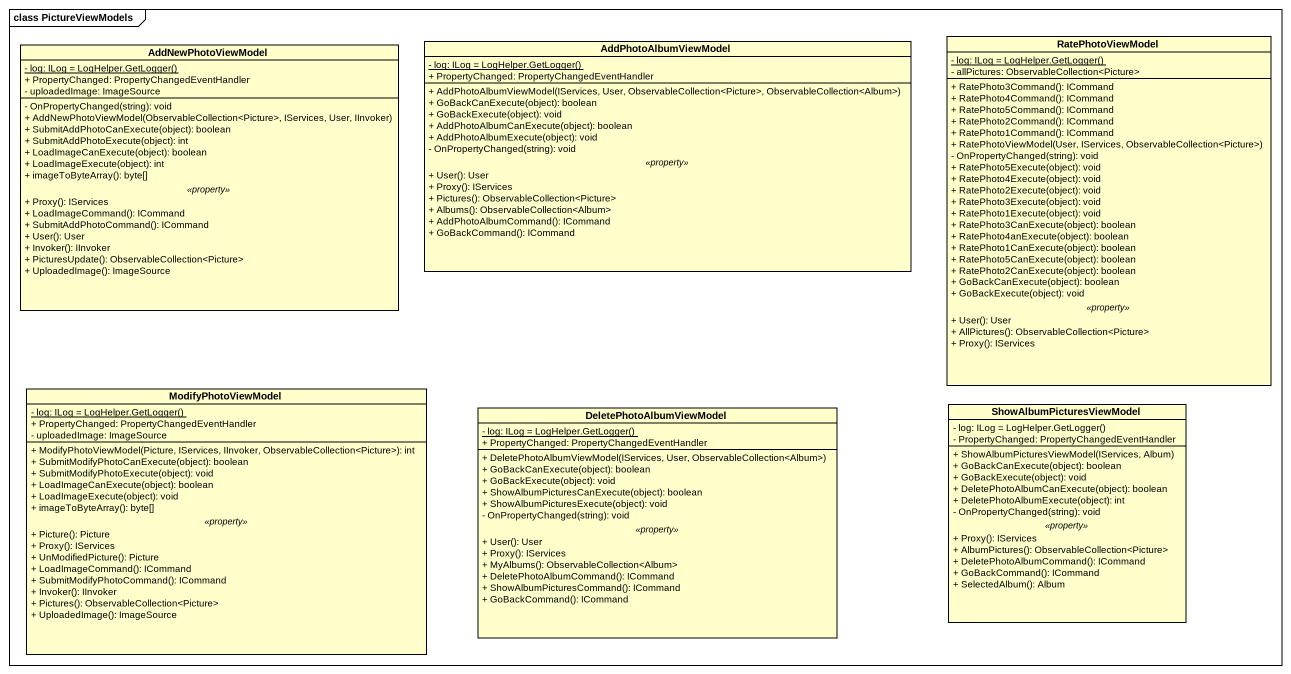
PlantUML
@startuml
mainframe class PictureViewModels
hide circle
hide empty members
skinparam classAttributeIconSize 0
class AddNewPhotoViewModel {
  {static} {field} - log: ILog = LogHelper.GetLogger()
  + PropertyChanged: PropertyChangedEventHandler
  - uploadedImage: ImageSource
  --
  - OnPropertyChanged(string): void
  + AddNewPhotoViewModel(ObservableCollection<Picture>, IServices, User, IInvoker)
  + SubmitAddPhotoCanExecute(object): boolean
  + SubmitAddPhotoExecute(object): int
  + LoadImageCanExecute(object): boolean
  + LoadImageExecute(object): int
  + imageToByteArray(): byte[]
  .. <<property>> ..
  + Proxy(): IServices
  + LoadImageCommand(): ICommand
  + SubmitAddPhotoCommand(): ICommand
  + User(): User
  + Invoker(): IInvoker
  + PicturesUpdate(): ObservableCollection<Picture>
  + UploadedImage(): ImageSource
}
class AddPhotoAlbumViewModel {
  {static} {field} - log: ILog = LogHelper.GetLogger()
  + PropertyChanged: PropertyChangedEventHandler
  --
  + AddPhotoAlbumViewModel(IServices, User, ObservableCollection<Picture>, ObservableCollection<Album>)
  + GoBackCanExecute(object): boolean
  + GoBackExecute(object): void
  + AddPhotoAlbumCanExecute(object): boolean
  + AddPhotoAlbumExecute(object): void
  - OnPropertyChanged(string): void
  .. <<property>> ..
  + User(): User
  + Proxy(): IServices
  + Pictures(): ObservableCollection<Picture>
  + Albums(): ObservableCollection<Album>
  + AddPhotoAlbumCommand(): ICommand
  + GoBackCommand(): ICommand
}
class RatePhotoViewModel {
  {static} {field} - log: ILog = LogHelper.GetLogger()
  - allPictures: ObservableCollection<Picture>
  --
  + RatePhoto3Command(): ICommand
  + RatePhoto4Command(): ICommand
  + RatePhoto5Command(): ICommand
  + RatePhoto2Command(): ICommand
  + RatePhoto1Command(): ICommand
  + RatePhotoViewModel(User, IServices, ObservableCollection<Picture>)
  - OnPropertyChanged(string): void
  + RatePhoto5Execute(object): void
  + RatePhoto4Execute(object): void
  + RatePhoto2Execute(object): void
  + RatePhoto3Execute(object): void
  + RatePhoto1Execute(object): void
  + RatePhoto3CanExecute(object): boolean
  + RatePhoto4anExecute(object): boolean
  + RatePhoto1CanExecute(object): boolean
  + RatePhoto5CanExecute(object): boolean
  + RatePhoto2CanExecute(object): boolean
  + GoBackCanExecute(object): boolean
  + GoBackExecute(object): void
  .. <<property>> ..
  + User(): User
  + AllPictures(): ObservableCollection<Picture>
  + Proxy(): IServices
}
class ModifyPhotoViewModel {
  {static} {field} - log: ILog = LogHelper.GetLogger()
  + PropertyChanged: PropertyChangedEventHandler
  - uploadedImage: ImageSource
  --
  + ModifyPhotoViewModel(Picture, IServices, IInvoker, ObservableCollection<Picture>): int
  + SubmitModifyPhotoCanExecute(object): boolean
  + SubmitModifyPhotoExecute(object): void
  + LoadImageCanExecute(object): boolean
  + LoadImageExecute(object): void
  + imageToByteArray(): byte[]
  .. <<property>> ..
  + Picture(): Picture
  + Proxy(): IServices
  + UnModifiedPicture(): Picture
  + LoadImageCommand(): ICommand
  + SubmitModifyPhotoCommand(): ICommand
  + Invoker(): IInvoker
  + Pictures(): ObservableCollection<Picture>
  + UploadedImage(): ImageSource
}
class DeletePhotoAlbumViewModel {
  {static} {field} - log: ILog = LogHelper.GetLogger()
  + PropertyChanged: PropertyChangedEventHandler
  --
  + DeletePhotoAlbumViewModel(IServices, User, ObservableCollection<Album>)
  + GoBackCanExecute(object): boolean
  + GoBackExecute(object): void
  + ShowAlbumPicturesCanExecute(object): boolean
  + ShowAlbumPicturesExecute(object): void
  - OnPropertyChanged(string): void
  .. <<property>> ..
  + User(): User
  + Proxy(): IServices
  + MyAlbums(): ObservableCollection<Album>
  + DeletePhotoAlbumCommand(): ICommand
  + ShowAlbumPicturesCommand(): ICommand
  + GoBackCommand(): ICommand
}
class ShowAlbumPicturesViewModel {
  {field} - log: ILog = LogHelper.GetLogger()
  - PropertyChanged: PropertyChangedEventHandler
  --
  + ShowAlbumPicturesViewModel(IServices, Album)
  + GoBackCanExecute(object): boolean
  + GoBackExecute(object): void
  + DeletePhotoAlbumCanExecute(object): boolean
  + DeletePhotoAlbumExecute(object): int
  - OnPropertyChanged(string): void
  .. <<property>> ..
  + Proxy(): IServices
  + AlbumPictures(): ObservableCollection<Picture>
  + DeletePhotoAlbumCommand(): ICommand
  + GoBackCommand(): ICommand
  + SelectedAlbum(): Album
}
@enduml
